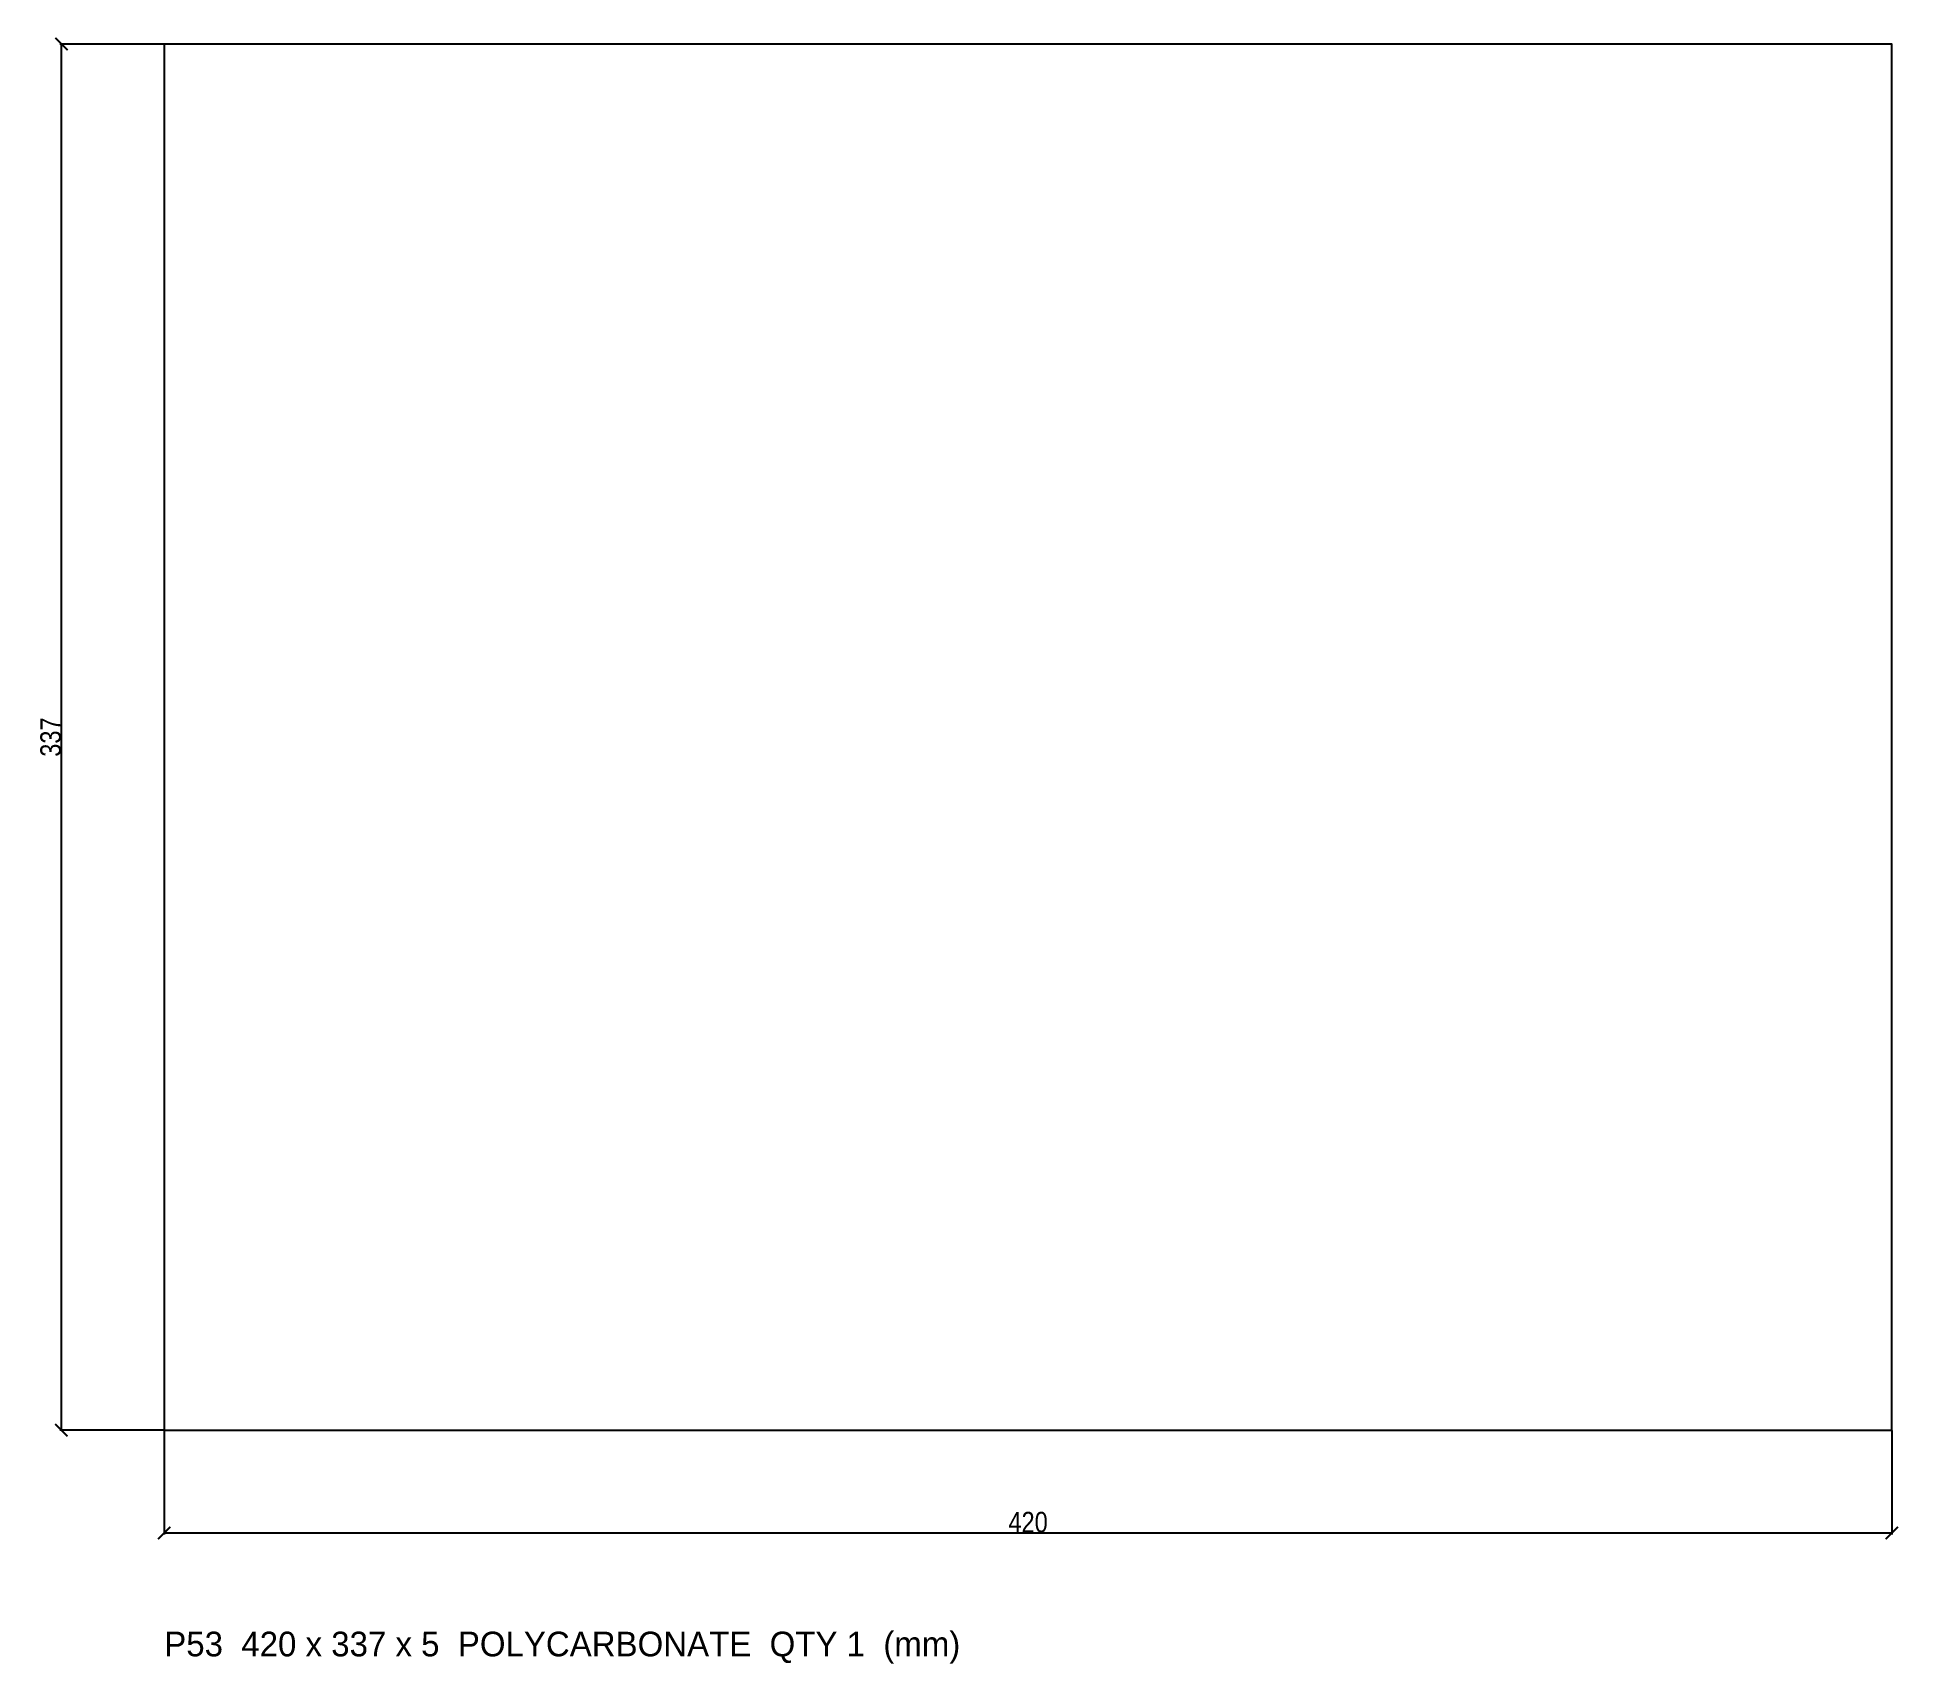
# Model space of a CAD drawing. Header units: millimetres. Extents: x -241 to 212, y -225 to 170.
import ezdxf

# ---------------------------------------------------------------- set-up
doc = ezdxf.new("R2010")
doc.units = ezdxf.units.MM
for name, color, linetype in [('CUT', 7, 'Continuous'), ('DIM', 5, 'Continuous'), ('TEXT', 3, 'Continuous')]:
    doc.layers.add(name, color=color, linetype=linetype)
doc.styles.add('OpenSansCondensed-Light', font='OpenSansCondensed-Light.ttf')
doc.dimstyles.new('EZDXF', dxfattribs={"dimtxt": 0.25, "dimasz": 0.175, "dimexe": 0.375, "dimexo": 0.125, "dimgap": 0.1, "dimtad": 1, "dimlfac": 100, "dimzin": 12, "dimdsep": 46, "dimtxsty": 'OpenSansCondensed-Light', "dimblk": 'ARCHTICK', "dimcen": 2.5, "dimazin": 3, "dimtfac": 0.5, "dimtmove": 2, "dimatfit": 3})

# ---------------------------------------------------------------- blocks, each defined once
blk = doc.blocks.new('_ARCHTICK')
at = {"color": 0, "linetype": 'BYBLOCK', "const_width": 0.15}
blk.add_lwpolyline([(-0.5, -0.5), (0.5, 0.5)], dxfattribs=at)

msp = doc.modelspace()

# ---------------------------------------------------------------- linework, layer by layer
at = {"layer": 'CUT'}
msp.add_lwpolyline([(-210, -168.5), (210, -168.5), (210, 168.5), (-210, 168.5)], close=True, dxfattribs=at)

# ---------------------------------------------------------------- texts
at = {"layer": 'TEXT'}
msp.add_text('P53  420 x 337 x 5  POLYCARBONATE  QTY 1  (mm)', height=6, dxfattribs=at).set_placement((-210, -223.5))

# ---------------------------------------------------------------- dimensions: what is measured, and where the dimension line sits
at = {"layer": 'DIM'}
msp.add_linear_dim(base=(-235, -168.5), p1=(-210, -168.5), p2=(-210, 168.5), angle=90, dimstyle='EZDXF', override={"dimtxt": 5, "dimasz": 3, "dimdec": 1, "dimlfac": 1, "dimzin": 8}, dxfattribs=at).render()
msp.add_linear_dim(base=(-210, -193.5), p1=(-210, -168.5), p2=(210, -168.5), dimstyle='EZDXF', override={"dimtxt": 5, "dimasz": 3, "dimdec": 1, "dimlfac": 1, "dimzin": 8}, dxfattribs=at).render()

doc.saveas('drawing.dxf')
